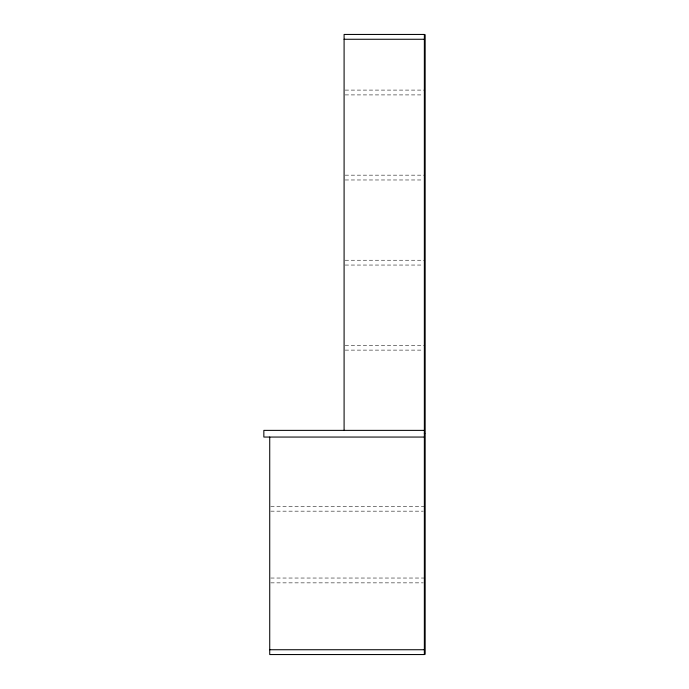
<?xml version="1.0" encoding="UTF-8"?>
<svg xmlns="http://www.w3.org/2000/svg" width="689" height="689" viewBox="0 0 689 689"><rect width="100%" height="100%" fill="white"/><g stroke="black" fill="none" stroke-linecap="round" stroke-linejoin="round"><path stroke-width="0.52" stroke-dasharray="3.44 2.58" d="M345.172 90.095L424.355 90.095M345.172 94.91L423.287 94.91M345.172 175.161L424.355 175.161M345.172 179.975L423.287 179.975M345.172 260.235L424.355 260.235M345.172 265.05L423.287 265.05M345.172 345.301L424.355 345.301M345.172 350.115L423.287 350.115M270.803 506.346L424.355 506.346M270.803 511.16L423.279 511.16M270.803 578.037L424.355 578.037M270.803 582.86L423.279 582.86"/><path stroke-width="1.03" d="M424.355 34.717L425.156 34.717L425.156 433.045L424.355 433.045M344.095 39.264L424.355 39.264M424.355 430.375L263.844 430.375L263.844 437.059L424.355 437.059M424.355 433.579L425.156 433.579L425.156 654.283L424.355 654.283M269.726 649.736L424.355 649.736M344.095 430.375L344.095 34.45L424.355 34.45L424.355 654.55L269.726 654.55L269.726 437.059"/></g></svg>
